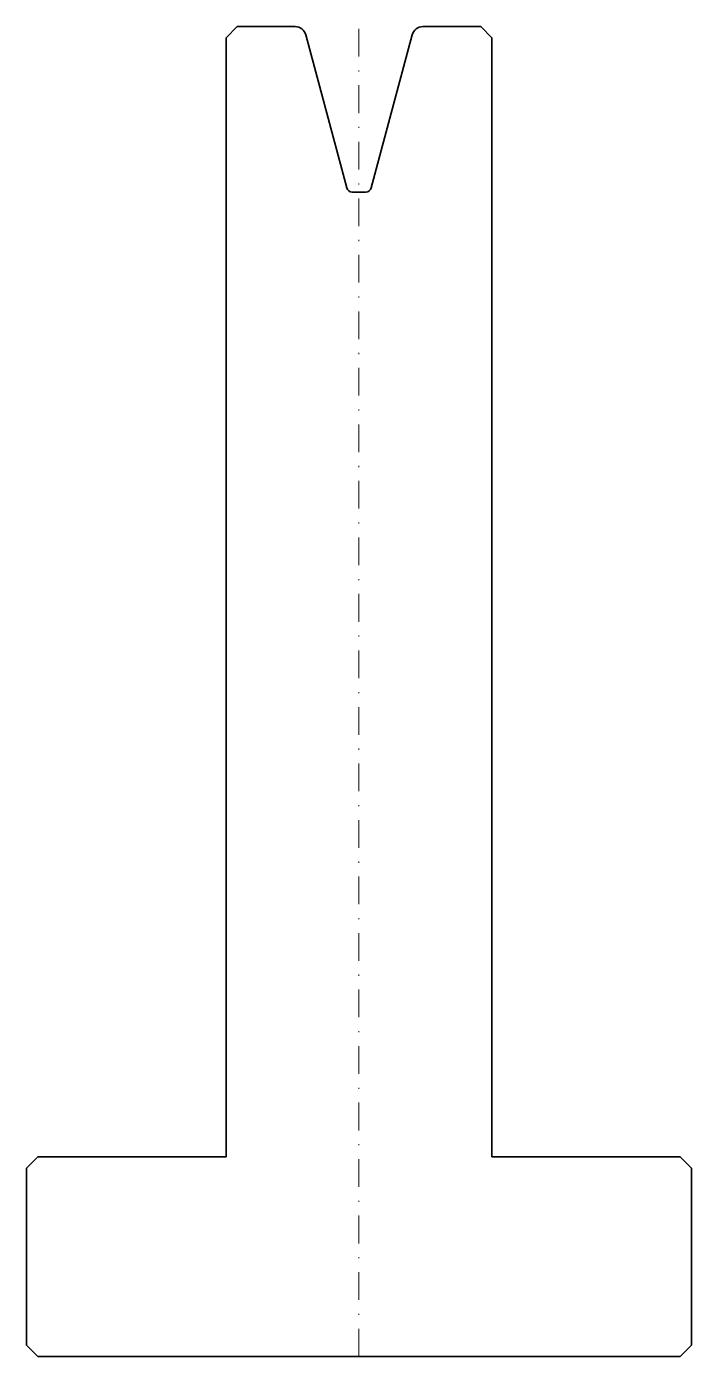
# Model space of a CAD drawing. Header units: millimetres. Extents: x -30 to 30, y -120 to 0.
import ezdxf

# ---------------------------------------------------------------- set-up
doc = ezdxf.new("R2010")
doc.units = ezdxf.units.MM
doc.header["$LTSCALE"] = 5
doc.linetypes.add('AUSGEZOGEN', pattern=[0])
doc.linetypes.add('DASHDOT', pattern=[1, 0.5, -0.25, 0, -0.25])
doc.layers.add('2', color=7, linetype='Continuous')

msp = doc.modelspace()

# ---------------------------------------------------------------- linework, layer by layer
at = {"layer": '2', "color": 7, "linetype": 'AUSGEZOGEN', "lineweight": 35}
for p, q in [((-11, 0), (-12, -1)), ((-5.77, 0), (-11, 0)), ((11, 0), (5.77, 0)), ((12, -1), (11, 0)), ((-12, -1), (-12, -102)), ((-1.1, -14.56), (-4.8, -0.74)), ((4.8, -0.74), (1.1, -14.56)), ((12, -102), (12, -1)), ((0.62, -14.93), (-0.62, -14.93)), ((-29, -102), (-30, -103)), ((-30, -103), (-30, -119)), ((-12, -102), (-29, -102)), ((29, -102), (12, -102)), ((30, -103), (29, -102)), ((30, -119), (30, -103)), ((-30, -119), (-29, -120)), ((-29, -120), (29, -120)), ((29, -120), (30, -119))]:
    msp.add_line(p, q, dxfattribs=at)
at = {"layer": '2', "color": 7, "linetype": 'DASHDOT', "lineweight": 18}
msp.add_line((0, -120), (0, 0), dxfattribs=at)
at = {"layer": '2', "color": 7, "linetype": 'AUSGEZOGEN', "lineweight": 35}
for centre, radius, start, end in [((5.77, -1), 1, 90, 165), ((-5.77, -1), 1, 15, 90), ((-0.62, -14.43), 0.5, 195, 270), ((0.62, -14.43), 0.5, 270, 345)]:
    msp.add_arc(centre, radius, start, end, dxfattribs=at)

doc.saveas('drawing.dxf')
